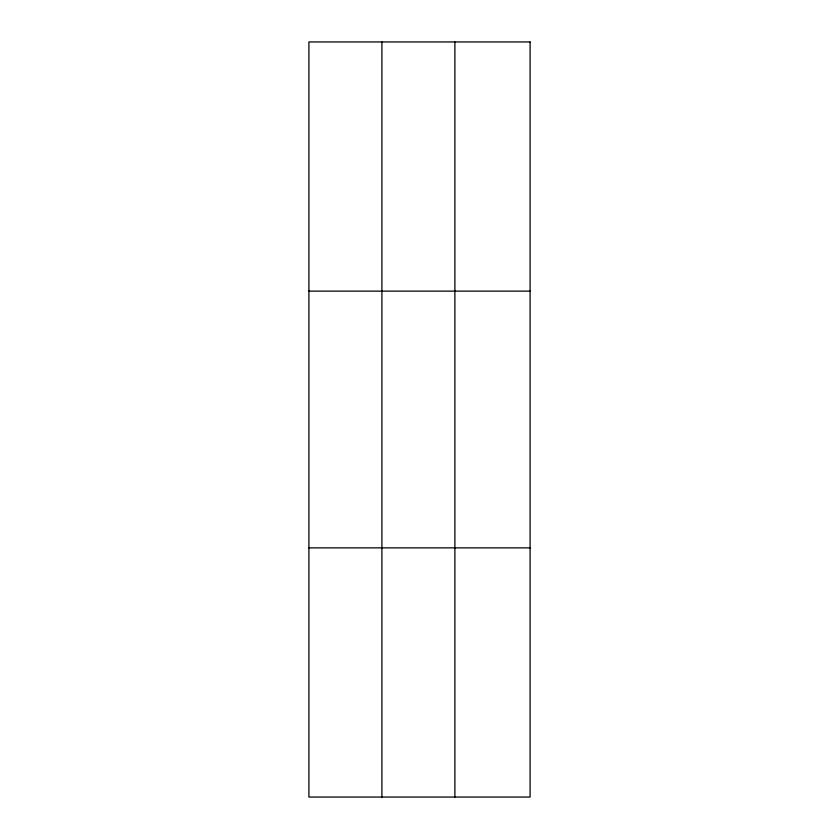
<?xml version="1.0" encoding="UTF-8"?>
<svg xmlns="http://www.w3.org/2000/svg" width="839" height="839" viewBox="0 0 839 839"><rect width="100%" height="100%" fill="white"/><g stroke="black" fill="none" stroke-linecap="round" stroke-linejoin="round"><path stroke-width="1.26" d="M381.902 41.95L381.902 797.05M454.885 41.95L454.885 797.05M308.909 291.133L530.091 291.133M308.909 547.867L530.091 547.867M530.091 41.95L530.091 797.05L308.909 797.05L308.909 41.95L530.091 41.95"/></g></svg>
